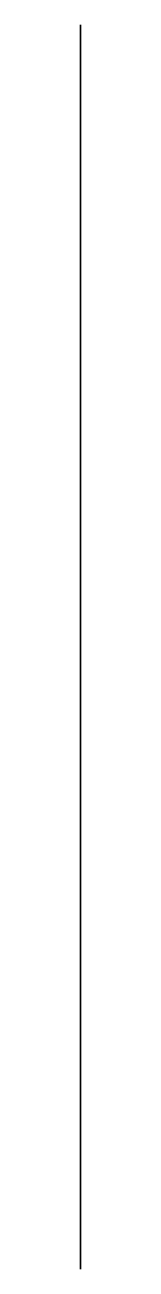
# Model space of a CAD drawing. Header units: centimetres. Extents: x 0 to 0, y 0 to 2.
import ezdxf

# ---------------------------------------------------------------- set-up
doc = ezdxf.new("R2010")
doc.units = ezdxf.units.CM
doc.layers.get('0').update_dxf_attribs({"true_color": 0xdfdfdf})

msp = doc.modelspace()

# ---------------------------------------------------------------- linework, layer by layer
at = {"elevation": 0.5}
for points in [[(0, 2), (0, 2), (0, 0), (0, 0)], [(0, 2), (0, 0), (0, 0), (0, 2)]]:
    msp.add_lwpolyline(points, close=True, dxfattribs=at)

doc.saveas('drawing.dxf')
